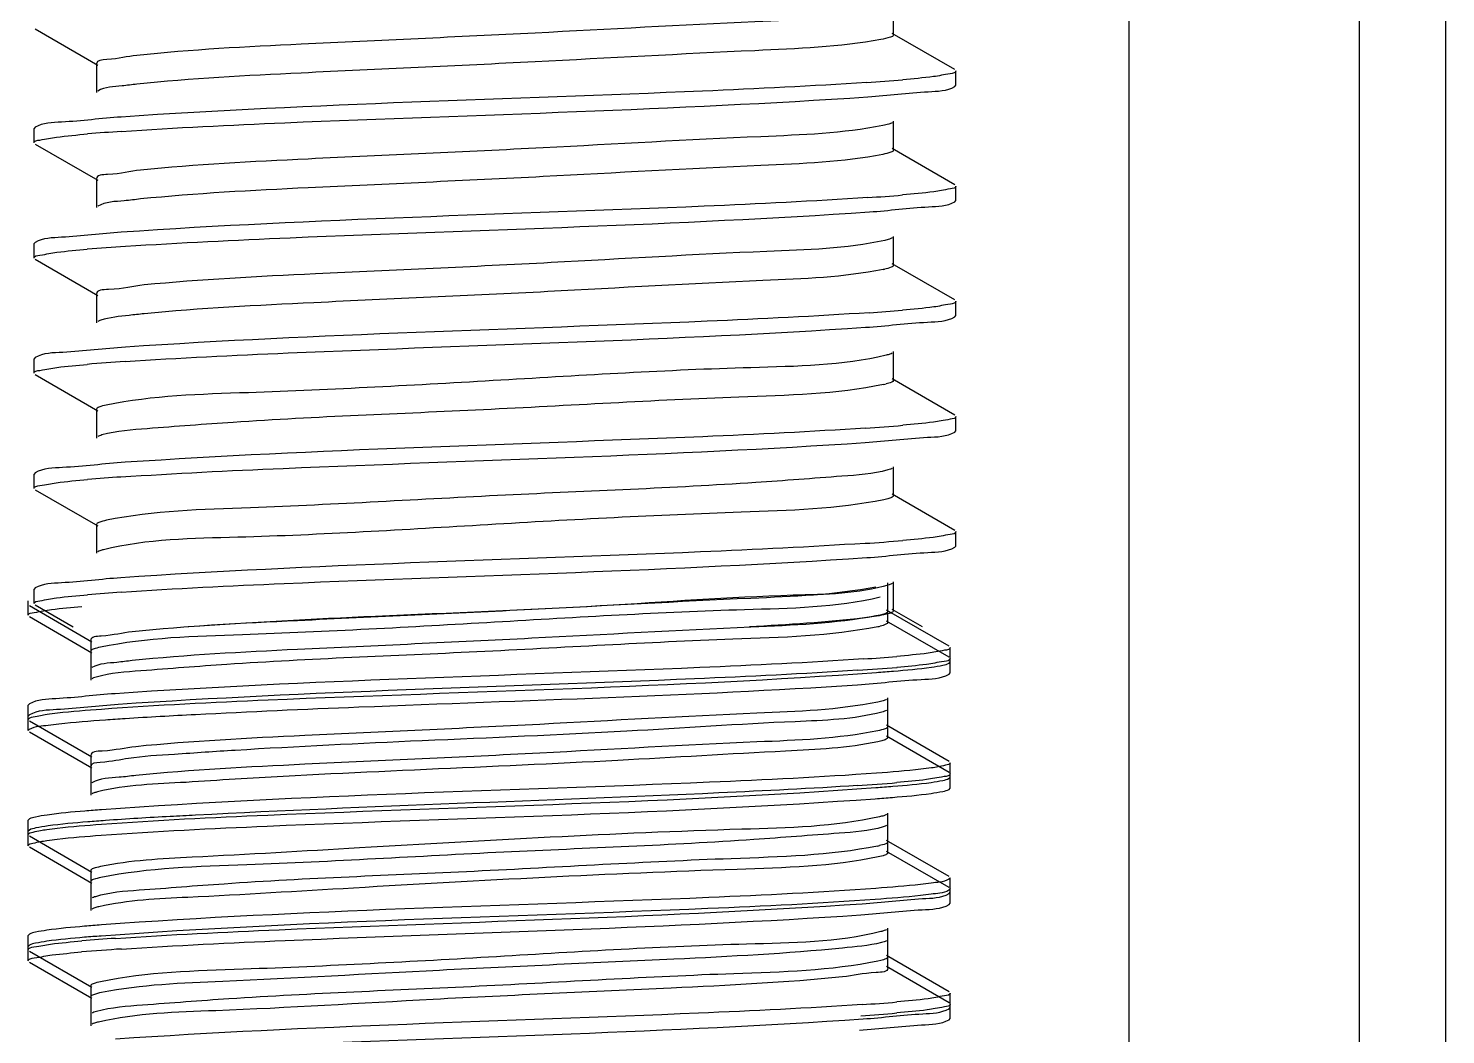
# Model space of a CAD drawing. Extents: x 27938 to 650306, y -92720 to 1524912.
# Drawn here: x 294528.9 to 294821.8, y 846620.6 to 846828.6 of the extents above; entities that cross this region are included whole.
import ezdxf

# ---------------------------------------------------------------- set-up
doc = ezdxf.new("R2010")
doc.units = 0
doc.header["$LTSCALE"] = 1000
doc.header["$MEASUREMENT"] = 0

msp = doc.modelspace()

# ---------------------------------------------------------------- linework, layer by layer
at = {"linetype": 'Continuous'}
for p, q in [((294756.27, 847691.77), (294756.27, 842950.74)), ((294803.9, 847691.77), (294803.9, 842950.74)), ((294821.76, 847691.77), (294821.76, 842950.74)), ((294707.67, 846827.27), (294707.67, 846833.22)), ((294530.28, 846828.49), (294543.2, 846821.01)), ((294720.33, 846820.09), (294707.41, 846827.57)), ((294542.94, 846821.31), (294542.94, 846815.36)), ((294720.56, 846816.85), (294720.56, 846819.82)), ((294720.56, 846816.85), (294720.56, 846819.82)), ((294720.33, 846816.59), (294720.56, 846816.85)), ((294530.28, 846808.18), (294530.05, 846807.92)), ((294707.67, 846803.45), (294707.67, 846809.41)), ((294530.05, 846804.94), (294530.05, 846807.92)), ((294530.05, 846804.94), (294530.05, 846807.92)), ((294530.28, 846804.68), (294543.2, 846797.2)), ((294720.33, 846796.27), (294707.41, 846803.75)), ((294542.94, 846797.5), (294542.94, 846791.55)), ((294720.56, 846793.03), (294720.56, 846796.01)), ((294720.56, 846793.03), (294720.56, 846796.01)), ((294720.33, 846792.77), (294720.56, 846793.03)), ((294707.67, 846779.64), (294707.67, 846785.59)), ((294530.28, 846784.37), (294530.05, 846784.11)), ((294530.05, 846781.13), (294530.05, 846784.11)), ((294530.05, 846781.13), (294530.05, 846784.11)), ((294530.28, 846780.87), (294543.2, 846773.39)), ((294720.33, 846772.46), (294707.41, 846779.94)), ((294542.94, 846773.69), (294542.94, 846767.73)), ((294720.56, 846769.22), (294720.56, 846772.2)), ((294720.56, 846769.22), (294720.56, 846772.2)), ((294720.33, 846768.96), (294720.56, 846769.22)), ((294707.67, 846755.83), (294707.67, 846761.78)), ((294530.28, 846760.55), (294530.05, 846760.29)), ((294530.05, 846757.32), (294530.05, 846760.29)), ((294530.05, 846757.32), (294530.05, 846760.29)), ((294530.28, 846757.05), (294543.2, 846749.57)), ((294720.33, 846748.65), (294707.41, 846756.13)), ((294542.94, 846749.87), (294542.94, 846743.92)), ((294720.56, 846745.41), (294720.56, 846748.39)), ((294720.56, 846745.41), (294720.56, 846748.39)), ((294720.33, 846745.15), (294720.56, 846745.41)), ((294707.67, 846732.01), (294707.67, 846737.97)), ((294530.28, 846736.74), (294530.05, 846736.48)), ((294530.05, 846733.5), (294530.05, 846736.48)), ((294530.05, 846733.5), (294530.05, 846736.48)), ((294530.28, 846733.24), (294543.2, 846725.76)), ((294720.33, 846724.83), (294707.41, 846732.32)), ((294706.46, 846731.36), (294705.65, 846731.17)), ((294542.94, 846726.06), (294542.94, 846720.11)), ((294720.56, 846721.6), (294720.56, 846724.57)), ((294720.33, 846721.34), (294720.56, 846721.6)), ((294530.28, 846712.93), (294530.05, 846712.67)), ((294530.05, 846709.69), (294530.05, 846712.67)), ((294530.05, 846709.69), (294530.05, 846712.67)), ((294706.48, 846708.06), (294706.48, 846714.01)), ((294706.48, 846705.78), (294706.48, 846711.73)), ((294707.67, 846708.2), (294707.67, 846714.16)), ((294528.86, 846707.27), (294528.86, 846710.24)), ((294528.86, 846707.27), (294528.86, 846710.24)), ((294529.09, 846709.29), (294542.01, 846701.8)), ((294530.28, 846709.43), (294538.15, 846704.87)), ((294529.09, 846707.01), (294542.01, 846699.52)), ((294706.73, 846707.63), (294705.67, 846707.37)), ((294719.14, 846700.88), (294706.22, 846708.36)), ((294719.14, 846698.6), (294706.22, 846706.08)), ((294713.68, 846704.87), (294707.41, 846708.5)), ((294541.75, 846702.1), (294541.75, 846696.15)), ((294541.75, 846699.83), (294541.75, 846693.87)), ((294719.37, 846697.64), (294719.37, 846700.62)), ((294719.14, 846697.38), (294719.37, 846697.64)), ((294719.37, 846695.36), (294719.37, 846698.34)), ((294719.37, 846695.36), (294719.37, 846698.34)), ((294719.14, 846695.1), (294719.37, 846695.36)), ((294529.09, 846688.97), (294528.86, 846688.71)), ((294528.86, 846685.73), (294528.86, 846688.71)), ((294528.86, 846685.73), (294528.86, 846688.71)), ((294706.48, 846684.25), (294706.48, 846690.2)), ((294529.09, 846686.69), (294528.86, 846686.43)), ((294528.86, 846683.45), (294528.86, 846686.43)), ((294528.86, 846683.45), (294528.86, 846686.43)), ((294529.09, 846685.47), (294542.01, 846677.99)), ((294706.48, 846681.97), (294706.48, 846687.92)), ((294529.09, 846683.19), (294542.01, 846675.71)), ((294719.14, 846677.06), (294706.22, 846684.55)), ((294719.14, 846674.79), (294706.22, 846682.27)), ((294705.23, 846681.31), (294704.45, 846681.12)), ((294541.75, 846678.29), (294541.75, 846672.34)), ((294719.37, 846673.83), (294719.37, 846676.8)), ((294719.37, 846673.83), (294719.37, 846676.8)), ((294541.75, 846676.01), (294541.75, 846670.06)), ((294719.14, 846673.57), (294719.37, 846673.83)), ((294719.37, 846671.55), (294719.37, 846674.52)), ((294719.37, 846671.55), (294719.37, 846674.52)), ((294719.14, 846671.29), (294719.37, 846671.55)), ((294529.09, 846665.16), (294528.86, 846664.9)), ((294528.86, 846661.92), (294528.86, 846664.9)), ((294528.86, 846661.92), (294528.86, 846664.9)), ((294706.48, 846660.43), (294706.48, 846666.39)), ((294529.09, 846662.88), (294528.86, 846662.62)), ((294528.86, 846659.64), (294528.86, 846662.62)), ((294528.86, 846659.64), (294528.86, 846662.62)), ((294706.48, 846658.15), (294706.48, 846664.11)), ((294529.09, 846661.66), (294542.01, 846654.18)), ((294529.09, 846659.38), (294542.01, 846651.9)), ((294719.14, 846653.25), (294706.22, 846660.73)), ((294705.5, 846657.57), (294704.48, 846657.32)), ((294719.14, 846650.97), (294706.22, 846658.45)), ((294541.75, 846654.48), (294541.75, 846648.53)), ((294719.37, 846650.01), (294719.37, 846652.99)), ((294719.37, 846650.01), (294719.37, 846652.99)), ((294541.75, 846652.2), (294541.75, 846646.25)), ((294719.14, 846649.75), (294719.37, 846650.01)), ((294719.37, 846647.74), (294719.37, 846650.71)), ((294719.37, 846647.74), (294719.37, 846650.71)), ((294719.14, 846647.47), (294719.37, 846647.74)), ((294529.09, 846641.35), (294528.86, 846641.08)), ((294706.48, 846636.62), (294706.48, 846642.57)), ((294528.86, 846638.11), (294528.86, 846641.08)), ((294528.86, 846638.11), (294528.86, 846641.08)), ((294529.09, 846639.07), (294528.86, 846638.81)), ((294528.86, 846635.83), (294528.86, 846638.81)), ((294528.86, 846635.83), (294528.86, 846638.81)), ((294706.48, 846634.34), (294706.48, 846640.29)), ((294529.09, 846637.85), (294542.01, 846630.36)), ((294529.09, 846635.57), (294542.01, 846628.09)), ((294705.07, 846635.92), (294704.42, 846635.77)), ((294719.14, 846629.44), (294706.22, 846636.92)), ((294719.14, 846627.16), (294706.22, 846634.64)), ((294541.75, 846630.67), (294541.75, 846624.71)), ((294541.75, 846628.39), (294541.75, 846622.43)), ((294719.37, 846626.2), (294719.37, 846629.18)), ((294719.37, 846623.92), (294719.37, 846626.9)), ((294719.37, 846623.92), (294719.37, 846626.9)), ((294719.14, 846625.94), (294719.37, 846626.2)), ((294719.14, 846623.66), (294719.37, 846623.92))]:
    msp.add_line(p, q, dxfattribs=at)
for centre, radius, start, end in [((294674.64, 847233.12), 416.6, 273.7824, 274.8062), ((294575.45, 846398.04), 410.18, 93.8281, 94.8033), ((294674.97, 847205.15), 412.43, 273.8103, 274.8058), ((294576.55, 846360.46), 423.99, 93.7358, 94.8048), ((294701.49, 846798.65), 20.28, 281.4289, 282.338), ((294675.32, 847177.05), 408.13, 273.8417, 274.8037), ((294576.44, 846338.05), 422.59, 93.7444, 94.8051), ((294702.13, 846771.88), 17.26, 281.5727, 283.5086), ((294674.35, 847165.41), 420.34, 273.7577, 274.8062), ((294575.33, 846328.18), 408.6, 93.8386, 94.8036), ((294674.22, 847143.24), 421.99, 273.7478, 274.8056), ((294575.43, 846303.11), 409.86, 93.8302, 94.8034), ((294700.86, 846722.22), 17.65, 281.5584, 283.3366), ((294674.14, 847105.39), 408.05, 273.842, 274.8039), ((294672.55, 847123.18), 428.18, 273.7147, 274.7998), ((294672.41, 847101.08), 429.9, 273.7049, 274.7979), ((294700.51, 846678.5), 19.31, 281.4817, 282.6766), ((294574.26, 846231.22), 410.18, 93.8281, 94.8033), ((294575.89, 846208.38), 430.8, 93.6991, 94.7988), ((294673.81, 847037.98), 412.1, 273.8126, 274.8057), ((294673.38, 847041.2), 417.61, 273.7817, 274.8013)]:
    msp.add_arc(centre, radius, start, end, dxfattribs=at)
for points, knots in [([(294705.07, 846832.26), (294696.49, 846830.68), (294672.53, 846829.77), (294632.64, 846827.5), (294590.04, 846825.62), (294562.58, 846824.22), (294551.29, 846823.03)], [0, 0, 0, 0, 0.169916, 0.464788, 0.779028, 1, 1, 1, 1]), ([(294705.07, 846826.31), (294696.49, 846824.73), (294672.53, 846823.82), (294632.64, 846821.55), (294590.04, 846819.66), (294562.58, 846818.26), (294551.29, 846817.08)], [0, 0, 0, 0, 0.169916, 0.464788, 0.779028, 1, 1, 1, 1]), ([(294707.66, 846827.27), (294707.66, 846827), (294706.47, 846826.6), (294705.72, 846826.43), (294705.07, 846826.31)], [0, 0, 0, 0, 0.287813, 1, 1, 1, 1]), ([(294551.29, 846823.03), (294549.2, 846822.81), (294547.23, 846822.19), (294542.94, 846822.07), (294542.94, 846821.31)], [0, 0, 0, 0, 0.733736, 1, 1, 1, 1]), ([(294551.29, 846817.08), (294550.27, 846816.97), (294547.59, 846816.58), (294544.69, 846816.52), (294543.2, 846815.66)], [0, 0, 0, 0, 0.373853, 1, 1, 1, 1]), ([(294702.12, 846817.43), (294690.83, 846816.67), (294639.47, 846814.2), (294588.05, 846813.01), (294548.05, 846810.29)], [0, 0, 0, 0, 0.220263, 1, 1, 1, 1]), ([(294720.56, 846819.82), (294720.56, 846819.39), (294718.25, 846819.1), (294717.09, 846818.79), (294715.93, 846818.64)], [0, 0, 0, 0, 0.271384, 1, 1, 1, 1]), ([(294548.07, 846807.31), (294559.32, 846808.08), (294610.76, 846810.55), (294662.26, 846811.75), (294702.38, 846814.47)], [0, 0, 0, 0, 0.219081, 1, 1, 1, 1]), ([(294702.38, 846814.47), (294706.54, 846814.75), (294712.36, 846815.56), (294718.71, 846815.66), (294720.33, 846816.59)], [0, 0, 0, 0, 0.690508, 1, 1, 1, 1]), ([(294548.05, 846810.29), (294543.94, 846810.01), (294538.17, 846809.21), (294531.88, 846809.1), (294530.28, 846808.18)], [0, 0, 0, 0, 0.690323, 1, 1, 1, 1]), ([(294705.46, 846808.53), (294697.18, 846806.87), (294673.61, 846806.08), (294634.1, 846803.73), (294591.32, 846801.88), (294563.56, 846800.46), (294552.03, 846799.3)], [0, 0, 0, 0, 0.164798, 0.457724, 0.773903, 1, 1, 1, 1]), ([(294707.4, 846809.1), (294707.18, 846808.97), (294706.53, 846808.76), (294705.87, 846808.61), (294705.46, 846808.53)], [0, 0, 0, 0, 0.388853, 1, 1, 1, 1]), ([(294530.05, 846804.94), (294530.05, 846805.38), (294532.34, 846805.66), (294533.5, 846805.97), (294534.66, 846806.12)], [0, 0, 0, 0, 0.271489, 1, 1, 1, 1]), ([(294705.46, 846802.57), (294697.18, 846800.92), (294673.61, 846800.12), (294634.1, 846797.77), (294591.32, 846795.93), (294563.56, 846794.51), (294552.03, 846793.34)], [0, 0, 0, 0, 0.164798, 0.457724, 0.773903, 1, 1, 1, 1]), ([(294707.66, 846803.45), (294707.66, 846803.22), (294706.67, 846802.84), (294706.02, 846802.69), (294705.46, 846802.57)], [0, 0, 0, 0, 0.292777, 1, 1, 1, 1]), ([(294552.03, 846799.3), (294549.76, 846799.07), (294547.63, 846798.38), (294542.94, 846798.32), (294542.95, 846797.5)], [0, 0, 0, 0, 0.734506, 1, 1, 1, 1]), ([(294702.38, 846793.63), (294691.1, 846792.87), (294639.66, 846790.39), (294588.16, 846789.2), (294548.07, 846786.47)], [0, 0, 0, 0, 0.219643, 1, 1, 1, 1]), ([(294720.56, 846796.01), (294720.56, 846795.58), (294718.28, 846795.29), (294717.12, 846794.98), (294715.97, 846794.83)], [0, 0, 0, 0, 0.271538, 1, 1, 1, 1]), ([(294552.03, 846793.34), (294550.91, 846793.23), (294548, 846792.81), (294544.82, 846792.79), (294543.2, 846791.85)], [0, 0, 0, 0, 0.375724, 1, 1, 1, 1]), ([(294548.92, 846783.56), (294560.26, 846784.31), (294611.5, 846786.77), (294662.81, 846787.96), (294702.66, 846790.67)], [0, 0, 0, 0, 0.221375, 1, 1, 1, 1]), ([(294702.66, 846790.67), (294706.75, 846790.95), (294712.49, 846791.75), (294718.73, 846791.86), (294720.33, 846792.77)], [0, 0, 0, 0, 0.690201, 1, 1, 1, 1]), ([(294548.07, 846786.47), (294543.95, 846786.19), (294538.18, 846785.39), (294531.89, 846785.29), (294530.28, 846784.37)], [0, 0, 0, 0, 0.690341, 1, 1, 1, 1]), ([(294705.83, 846784.79), (294697.86, 846783.05), (294674.67, 846782.39), (294635.55, 846779.95), (294592.61, 846778.14), (294564.56, 846776.7), (294552.8, 846775.56)], [0, 0, 0, 0, 0.159658, 0.450626, 0.768754, 1, 1, 1, 1]), ([(294707.4, 846785.29), (294707.21, 846785.18), (294706.69, 846784.99), (294706.15, 846784.86), (294705.83, 846784.79)], [0, 0, 0, 0, 0.39781, 1, 1, 1, 1]), ([(294530.05, 846781.13), (294530.05, 846781.57), (294532.41, 846781.85), (294533.59, 846782.18), (294534.78, 846782.33)], [0, 0, 0, 0, 0.271035, 1, 1, 1, 1]), ([(294707.66, 846779.64), (294707.66, 846779.44), (294706.86, 846779.07), (294706.3, 846778.94), (294705.83, 846778.84)], [0, 0, 0, 0, 0.298854, 1, 1, 1, 1]), ([(294705.51, 846778.77), (294697.36, 846777.12), (294674.08, 846776.34), (294634.94, 846773.99), (294592.27, 846772.17), (294564.46, 846770.74), (294552.8, 846769.61)], [0, 0, 0, 0, 0.163103, 0.454144, 0.77037, 1, 1, 1, 1]), ([(294552.8, 846775.56), (294550.34, 846775.32), (294548.04, 846774.56), (294542.94, 846774.58), (294542.95, 846773.69)], [0, 0, 0, 0, 0.735116, 1, 1, 1, 1]), ([(294720.56, 846772.2), (294720.56, 846771.77), (294718.28, 846771.48), (294717.13, 846771.17), (294715.98, 846771.02)], [0, 0, 0, 0, 0.271601, 1, 1, 1, 1]), ([(294543.82, 846768.29), (294543.7, 846768.25), (294543.49, 846768.18), (294543.29, 846768.08), (294543.2, 846768.04)], [0, 0, 0, 0, 0.563324, 1, 1, 1, 1]), ([(294552.8, 846769.61), (294551.76, 846769.51), (294548.76, 846769.16), (294545.71, 846768.88), (294543.82, 846768.29)], [0, 0, 0, 0, 0.345444, 1, 1, 1, 1]), ([(294702.66, 846769.84), (294691.5, 846769.08), (294640.25, 846766.61), (294588.95, 846765.38), (294548.92, 846762.72)], [0, 0, 0, 0, 0.2181, 1, 1, 1, 1]), ([(294701.89, 846766.81), (294706.16, 846767.09), (294712.14, 846767.92), (294718.67, 846768.01), (294720.33, 846768.96)], [0, 0, 0, 0, 0.690998, 1, 1, 1, 1]), ([(294548.84, 846759.74), (294560.07, 846760.49), (294611.09, 846762.93), (294662.17, 846764.15), (294701.89, 846766.81)], [0, 0, 0, 0, 0.220392, 1, 1, 1, 1]), ([(294548.92, 846762.72), (294544.6, 846762.43), (294538.56, 846761.59), (294531.96, 846761.52), (294530.28, 846760.55)], [0, 0, 0, 0, 0.691204, 1, 1, 1, 1]), ([(294707.4, 846761.48), (294707.25, 846761.39), (294706.84, 846761.23), (294706.41, 846761.12), (294706.16, 846761.05)], [0, 0, 0, 0, 0.408003, 1, 1, 1, 1]), ([(294530.05, 846757.32), (294530.05, 846757.76), (294532.4, 846758.04), (294533.58, 846758.36), (294534.76, 846758.51)], [0, 0, 0, 0, 0.271101, 1, 1, 1, 1]), ([(294706.16, 846761.05), (294697.06, 846758.85), (294670.18, 846758.54), (294626.37, 846755.81), (294582.01, 846753.36), (294554.58, 846752.73), (294544.95, 846750.71)], [0, 0, 0, 0, 0.173919, 0.493974, 0.817428, 1, 1, 1, 1]), ([(294707.66, 846755.83), (294707.66, 846755.65), (294707.03, 846755.31), (294706.54, 846755.19), (294706.16, 846755.1)], [0, 0, 0, 0, 0.306365, 1, 1, 1, 1]), ([(294705.59, 846754.97), (294695.79, 846752.96), (294667.98, 846752.35), (294623.31, 846749.54), (294582.44, 846748.11), (294556.25, 846746.05), (294547.11, 846745.39), (294544.08, 846744.55)], [0, 0, 0, 0, 0.185394, 0.511906, 0.831666, 0.941677, 1, 1, 1, 1]), ([(294544.95, 846750.71), (294544.44, 846750.61), (294543.84, 846750.47), (294542.95, 846750.09), (294542.95, 846749.87)], [0, 0, 0, 0, 0.705027, 1, 1, 1, 1]), ([(294720.56, 846748.39), (294720.56, 846747.95), (294718.23, 846747.67), (294717.06, 846747.35), (294715.89, 846747.2)], [0, 0, 0, 0, 0.271246, 1, 1, 1, 1]), ([(294544.08, 846744.55), (294543.91, 846744.5), (294543.61, 846744.41), (294543.32, 846744.29), (294543.2, 846744.22)], [0, 0, 0, 0, 0.577171, 1, 1, 1, 1]), ([(294701.89, 846745.97), (294690.68, 846745.22), (294639.67, 846742.77), (294588.59, 846741.55), (294548.84, 846738.9)], [0, 0, 0, 0, 0.219978, 1, 1, 1, 1]), ([(294701.8, 846742.99), (294706.09, 846743.28), (294712.1, 846744.11), (294718.66, 846744.19), (294720.33, 846745.15)], [0, 0, 0, 0, 0.691085, 1, 1, 1, 1]), ([(294547.97, 846735.87), (294559.15, 846736.63), (294610.43, 846739.1), (294661.76, 846740.32), (294701.8, 846742.99)], [0, 0, 0, 0, 0.218278, 1, 1, 1, 1]), ([(294548.84, 846738.9), (294544.54, 846738.61), (294538.52, 846737.78), (294531.95, 846737.7), (294530.28, 846736.74)], [0, 0, 0, 0, 0.691128, 1, 1, 1, 1]), ([(294706.46, 846737.32), (294703.38, 846736.49), (294694.2, 846735.82), (294667.95, 846733.78), (294627.09, 846732.33), (294582.5, 846729.53), (294554.76, 846728.93), (294545, 846726.91)], [0, 0, 0, 0, 0.059025, 0.169477, 0.489312, 0.815208, 1, 1, 1, 1]), ([(294707.4, 846737.67), (294707.28, 846737.6), (294706.97, 846737.47), (294706.65, 846737.37), (294706.46, 846737.32)], [0, 0, 0, 0, 0.419644, 1, 1, 1, 1]), ([(294530.05, 846733.5), (294530.05, 846733.93), (294532.33, 846734.22), (294533.48, 846734.53), (294534.63, 846734.68)], [0, 0, 0, 0, 0.271575, 1, 1, 1, 1]), ([(294707.66, 846732.01), (294707.66, 846731.87), (294707.17, 846731.55), (294706.77, 846731.45), (294706.46, 846731.36)], [0, 0, 0, 0, 0.315715, 1, 1, 1, 1]), ([(294705.65, 846731.17), (294695.99, 846729.16), (294668.49, 846728.52), (294624.04, 846726.08), (294580.26, 846723.3), (294553.41, 846723.06), (294544.37, 846720.82)], [0, 0, 0, 0, 0.183095, 0.50716, 0.827184, 1, 1, 1, 1]), ([(294545, 846726.91), (294544.48, 846726.8), (294543.86, 846726.66), (294542.95, 846726.28), (294542.95, 846726.06)], [0, 0, 0, 0, 0.705588, 1, 1, 1, 1]), ([(294720.56, 846724.57), (294720.56, 846724.13), (294718.22, 846723.85), (294717.04, 846723.53), (294715.86, 846723.38)], [0, 0, 0, 0, 0.271149, 1, 1, 1, 1]), ([(294544.37, 846720.82), (294544.14, 846720.76), (294543.74, 846720.65), (294543.35, 846720.49), (294543.21, 846720.41)], [0, 0, 0, 0, 0.589215, 1, 1, 1, 1]), ([(294701.8, 846722.15), (294690.48, 846721.4), (294639.2, 846718.94), (294587.86, 846717.75), (294547.97, 846715.03)], [0, 0, 0, 0, 0.221088, 1, 1, 1, 1]), ([(294702.12, 846719.2), (294706.33, 846719.48), (294712.24, 846720.3), (294718.69, 846720.39), (294720.33, 846721.34)], [0, 0, 0, 0, 0.690779, 1, 1, 1, 1]), ([(294548.05, 846712.06), (294559.27, 846712.82), (294610.63, 846715.3), (294662.04, 846716.5), (294702.12, 846719.2)], [0, 0, 0, 0, 0.218769, 1, 1, 1, 1]), ([(294547.97, 846715.03), (294543.88, 846714.75), (294538.14, 846713.96), (294531.88, 846713.84), (294530.28, 846712.93)], [0, 0, 0, 0, 0.690244, 1, 1, 1, 1]), ([(294704, 846713.08), (294695.51, 846711.47), (294671.67, 846710.6), (294631.9, 846708.3), (294589.24, 846706.43), (294561.68, 846705.03), (294550.32, 846703.85)], [0, 0, 0, 0, 0.168355, 0.462634, 0.777465, 1, 1, 1, 1]), ([(294706.73, 846713.58), (294700.37, 846711.64), (294680.15, 846711.52), (294645.02, 846708.8), (294603.23, 846707.27), (294574.77, 846705.8), (294561.87, 846704.87)], [0, 0, 0, 0, 0.137438, 0.410761, 0.732679, 1, 1, 1, 1]), ([(294707.41, 846713.85), (294707.31, 846713.8), (294707.09, 846713.7), (294706.86, 846713.62), (294706.73, 846713.58)], [0, 0, 0, 0, 0.433013, 1, 1, 1, 1]), ([(294530.05, 846709.69), (294530.05, 846710.12), (294532.34, 846710.41), (294533.5, 846710.72), (294534.65, 846710.87)], [0, 0, 0, 0, 0.271506, 1, 1, 1, 1]), ([(294704.93, 846711), (294695.79, 846708.82), (294668.89, 846708.47), (294625.07, 846705.77), (294580.76, 846703.31), (294553.37, 846702.68), (294543.76, 846700.66)], [0, 0, 0, 0, 0.174525, 0.494592, 0.817709, 1, 1, 1, 1]), ([(294528.86, 846707.27), (294528.86, 846707.72), (294531.25, 846707.99), (294532.44, 846708.32), (294533.64, 846708.47)], [0, 0, 0, 0, 0.270914, 1, 1, 1, 1]), ([(294704, 846707.13), (294695.51, 846705.52), (294671.67, 846704.65), (294631.9, 846702.35), (294589.24, 846700.48), (294561.68, 846699.07), (294550.32, 846697.9)], [0, 0, 0, 0, 0.168355, 0.462634, 0.777465, 1, 1, 1, 1]), ([(294705.67, 846707.37), (294704.34, 846707.09), (294695.11, 846705.86), (294685.81, 846705.35), (294677.89, 846704.87)], [0, 0, 0, 0, 0.146271, 1, 1, 1, 1]), ([(294706.48, 846708.06), (294706.47, 846707.8), (294705.34, 846707.41), (294704.63, 846707.24), (294704, 846707.13)], [0, 0, 0, 0, 0.289227, 1, 1, 1, 1]), ([(294706.47, 846705.78), (294706.47, 846705.6), (294705.81, 846705.25), (294705.32, 846705.14), (294704.93, 846705.04)], [0, 0, 0, 0, 0.305231, 1, 1, 1, 1]), ([(294707.66, 846708.2), (294707.66, 846708.08), (294707.3, 846707.8), (294706.97, 846707.7), (294706.73, 846707.63)], [0, 0, 0, 0, 0.327438, 1, 1, 1, 1]), ([(294550.32, 846703.85), (294548.18, 846703.63), (294546.16, 846702.99), (294541.75, 846702.88), (294541.76, 846702.1)], [0, 0, 0, 0, 0.733984, 1, 1, 1, 1]), ([(294704.39, 846704.92), (294694.57, 846702.91), (294666.72, 846702.3), (294622.01, 846699.49), (294581.12, 846698.06), (294554.97, 846695.99), (294545.86, 846695.34), (294542.85, 846694.49)], [0, 0, 0, 0, 0.185736, 0.512591, 0.832304, 0.942068, 1, 1, 1, 1]), ([(294543.76, 846700.66), (294543.25, 846700.56), (294542.65, 846700.42), (294541.76, 846700.04), (294541.76, 846699.83)], [0, 0, 0, 0, 0.704981, 1, 1, 1, 1]), ([(294719.37, 846700.62), (294719.37, 846700.19), (294717.1, 846699.9), (294715.95, 846699.59), (294714.8, 846699.44)], [0, 0, 0, 0, 0.271618, 1, 1, 1, 1]), ([(294550.32, 846697.9), (294549.27, 846697.79), (294546.53, 846697.38), (294543.54, 846697.34), (294542.01, 846696.45)], [0, 0, 0, 0, 0.374443, 1, 1, 1, 1]), ([(294701.48, 846698.26), (294690.2, 846697.49), (294638.63, 846695), (294587, 846693.81), (294546.78, 846691.07)], [0, 0, 0, 0, 0.219056, 1, 1, 1, 1]), ([(294719.37, 846698.34), (294719.37, 846697.88), (294716.94, 846697.61), (294715.72, 846697.28), (294714.5, 846697.12)], [0, 0, 0, 0, 0.270633, 1, 1, 1, 1]), ([(294715.48, 846696.55), (294716.28, 846696.67), (294717.5, 846696.88), (294718.75, 846697.16), (294719.14, 846697.38)], [0, 0, 0, 0, 0.643343, 1, 1, 1, 1]), ([(294542.85, 846694.49), (294542.69, 846694.45), (294542.4, 846694.36), (294542.13, 846694.24), (294542.02, 846694.17)], [0, 0, 0, 0, 0.575377, 1, 1, 1, 1]), ([(294544, 846687.9), (294555.47, 846688.74), (294608.85, 846691.35), (294662.32, 846692.4), (294704.15, 846695.47)], [0, 0, 0, 0, 0.215167, 1, 1, 1, 1]), ([(294700.29, 846695.9), (294689.04, 846695.15), (294638.09, 846692.71), (294587.09, 846691.5), (294547.46, 846688.84)], [0, 0, 0, 0, 0.221096, 1, 1, 1, 1]), ([(294700.19, 846692.91), (294704.58, 846693.2), (294710.73, 846694.06), (294717.44, 846694.12), (294719.14, 846695.1)], [0, 0, 0, 0, 0.691433, 1, 1, 1, 1]), ([(294704.15, 846695.47), (294705.32, 846695.55), (294709.1, 846695.85), (294712.88, 846696.19), (294715.48, 846696.55)], [0, 0, 0, 0, 0.307404, 1, 1, 1, 1]), ([(294546.78, 846691.07), (294542.69, 846690.79), (294536.95, 846690), (294530.69, 846689.89), (294529.09, 846688.97)], [0, 0, 0, 0, 0.69024, 1, 1, 1, 1]), ([(294563.4, 846686.79), (294574.65, 846687.37), (294620.25, 846689.39), (294665.89, 846690.65), (294700.19, 846692.91)], [0, 0, 0, 0, 0.246725, 1, 1, 1, 1]), ([(294547.46, 846688.84), (294543.2, 846688.55), (294537.25, 846687.73), (294530.75, 846687.64), (294529.09, 846686.69)], [0, 0, 0, 0, 0.690899, 1, 1, 1, 1]), ([(294704.39, 846689.34), (294696.2, 846687.66), (294672.75, 846686.9), (294633.35, 846684.53), (294590.53, 846682.69), (294562.67, 846681.27), (294551.07, 846680.11)], [0, 0, 0, 0, 0.163231, 0.45556, 0.772333, 1, 1, 1, 1]), ([(294706.21, 846689.9), (294706, 846689.77), (294705.39, 846689.57), (294704.77, 846689.42), (294704.39, 846689.34)], [0, 0, 0, 0, 0.391472, 1, 1, 1, 1]), ([(294528.86, 846685.73), (294528.86, 846686.1), (294530.76, 846686.42), (294531.75, 846686.68), (294532.72, 846686.82)], [0, 0, 0, 0, 0.274518, 1, 1, 1, 1]), ([(294532.72, 846686.82), (294533.44, 846686.92), (294537.19, 846687.38), (294540.95, 846687.68), (294544, 846687.9)], [0, 0, 0, 0, 0.191294, 1, 1, 1, 1]), ([(294532.93, 846684.57), (294533.68, 846684.67), (294537.62, 846685.14), (294541.58, 846685.45), (294544.78, 846685.68)], [0, 0, 0, 0, 0.191301, 1, 1, 1, 1]), ([(294544.78, 846685.68), (294546.14, 846685.77), (294552.35, 846686.19), (294558.55, 846686.54), (294563.4, 846686.79)], [0, 0, 0, 0, 0.219258, 1, 1, 1, 1]), ([(294705.23, 846687.26), (294699.42, 846685.72), (294681.63, 846685.2), (294650.1, 846682.96), (294611.46, 846681.45), (294584.49, 846680.12), (294571.62, 846679.35)], [0, 0, 0, 0, 0.134666, 0.394603, 0.711038, 1, 1, 1, 1]), ([(294706.22, 846687.62), (294706.09, 846687.54), (294705.76, 846687.41), (294705.43, 846687.31), (294705.23, 846687.26)], [0, 0, 0, 0, 0.417945, 1, 1, 1, 1]), ([(294528.86, 846683.45), (294528.86, 846683.58), (294530.32, 846684.48), (294531.64, 846684.39), (294532.93, 846684.57)], [0, 0, 0, 0, 0.088423, 1, 1, 1, 1]), ([(294704.39, 846683.39), (294696.2, 846681.71), (294672.75, 846680.95), (294633.35, 846678.58), (294590.53, 846676.74), (294562.67, 846675.31), (294551.07, 846674.16)], [0, 0, 0, 0, 0.163231, 0.45556, 0.772333, 1, 1, 1, 1]), ([(294706.48, 846684.25), (294706.47, 846684.02), (294705.54, 846683.64), (294704.92, 846683.5), (294704.39, 846683.39)], [0, 0, 0, 0, 0.294502, 1, 1, 1, 1]), ([(294551.07, 846680.11), (294548.75, 846679.88), (294546.56, 846679.17), (294541.75, 846679.14), (294541.76, 846678.29)], [0, 0, 0, 0, 0.734699, 1, 1, 1, 1]), ([(294571.62, 846679.35), (294567.43, 846679.1), (294560.29, 846678.56), (294550.32, 846678), (294545.72, 846676.91), (294541.76, 846676.73), (294541.76, 846676.01)], [0, 0, 0, 0, 0.417623, 0.73271, 0.928797, 1, 1, 1, 1]), ([(294704.45, 846681.12), (294698.19, 846679.82), (294680.15, 846678.99), (294635.95, 846676.24), (294597.96, 846674.97), (294571.62, 846673.39)], [0, 0, 0, 0, 0.144135, 0.405017, 1, 1, 1, 1]), ([(294706.47, 846681.97), (294706.47, 846681.82), (294705.97, 846681.5), (294705.55, 846681.39), (294705.23, 846681.31)], [0, 0, 0, 0, 0.314301, 1, 1, 1, 1]), ([(294719.37, 846676.8), (294719.37, 846676.43), (294717.46, 846676.11), (294716.46, 846675.85), (294715.48, 846675.72)], [0, 0, 0, 0, 0.274374, 1, 1, 1, 1]), ([(294551.07, 846674.16), (294549.93, 846674.04), (294546.93, 846673.61), (294543.67, 846673.6), (294542.01, 846672.64)], [0, 0, 0, 0, 0.376256, 1, 1, 1, 1]), ([(294704.15, 846674.63), (294692.67, 846673.79), (294639.28, 846671.19), (294585.81, 846670.14), (294544, 846667.06)], [0, 0, 0, 0, 0.215475, 1, 1, 1, 1]), ([(294715.48, 846675.72), (294714.76, 846675.62), (294710.99, 846675.16), (294707.21, 846674.86), (294704.15, 846674.63)], [0, 0, 0, 0, 0.191409, 1, 1, 1, 1]), ([(294719.37, 846674.52), (294719.37, 846674.06), (294716.91, 846673.8), (294715.68, 846673.46), (294714.45, 846673.3)], [0, 0, 0, 0, 0.270505, 1, 1, 1, 1]), ([(294715.44, 846672.73), (294716.25, 846672.85), (294717.48, 846673.06), (294718.75, 846673.34), (294719.14, 846673.57)], [0, 0, 0, 0, 0.643758, 1, 1, 1, 1]), ([(294543.14, 846670.76), (294542.91, 846670.7), (294542.53, 846670.59), (294542.16, 846670.44), (294542.02, 846670.36)], [0, 0, 0, 0, 0.58755, 1, 1, 1, 1]), ([(294571.62, 846673.39), (294568.23, 846673.19), (294558.74, 846672.46), (294549.09, 846672.26), (294543.14, 846670.76)], [0, 0, 0, 0, 0.356375, 1, 1, 1, 1]), ([(294543.95, 846664.08), (294555.4, 846664.93), (294608.76, 846667.53), (294662.19, 846668.59), (294704.02, 846671.65)], [0, 0, 0, 0, 0.214881, 1, 1, 1, 1]), ([(294700.19, 846672.08), (294690.65, 846671.45), (294645.05, 846669.21), (294599.43, 846667.81), (294563.4, 846665.95)], [0, 0, 0, 0, 0.209609, 1, 1, 1, 1]), ([(294704.02, 846671.65), (294705.19, 846671.73), (294709, 846672.03), (294712.82, 846672.37), (294715.44, 846672.73)], [0, 0, 0, 0, 0.307307, 1, 1, 1, 1]), ([(294715.41, 846670.45), (294716.22, 846670.57), (294717.47, 846670.78), (294718.75, 846671.06), (294719.14, 846671.29)], [0, 0, 0, 0, 0.644096, 1, 1, 1, 1]), ([(294543.91, 846661.8), (294555.34, 846662.64), (294608.67, 846665.25), (294662.08, 846666.31), (294703.89, 846669.36)], [0, 0, 0, 0, 0.21463, 1, 1, 1, 1]), ([(294703.89, 846669.36), (294705.07, 846669.44), (294708.92, 846669.74), (294712.76, 846670.08), (294715.41, 846670.45)], [0, 0, 0, 0, 0.307278, 1, 1, 1, 1]), ([(294532.72, 846665.98), (294531.93, 846665.87), (294530.72, 846665.66), (294529.48, 846665.38), (294529.09, 846665.16)], [0, 0, 0, 0, 0.643047, 1, 1, 1, 1]), ([(294544, 846667.06), (294542.84, 846666.98), (294539.08, 846666.68), (294535.31, 846666.35), (294532.72, 846665.98)], [0, 0, 0, 0, 0.307527, 1, 1, 1, 1]), ([(294544.78, 846664.84), (294543.56, 846664.75), (294539.61, 846664.45), (294535.65, 846664.1), (294532.93, 846663.73)], [0, 0, 0, 0, 0.307563, 1, 1, 1, 1]), ([(294704.74, 846665.61), (294695.46, 846663.51), (294659.29, 846662.79), (294612.08, 846660.04), (294567.94, 846657.46), (294549.97, 846656.62), (294543.75, 846655.31)], [0, 0, 0, 0, 0.176934, 0.667357, 0.8818, 1, 1, 1, 1]), ([(294563.4, 846665.95), (294561.67, 846665.86), (294555.46, 846665.53), (294549.25, 846665.16), (294544.78, 846664.84)], [0, 0, 0, 0, 0.279122, 1, 1, 1, 1]), ([(294706.21, 846666.08), (294706.04, 846665.98), (294705.55, 846665.8), (294705.05, 846665.67), (294704.74, 846665.61)], [0, 0, 0, 0, 0.400787, 1, 1, 1, 1]), ([(294528.86, 846661.92), (294528.86, 846662.29), (294530.75, 846662.61), (294531.74, 846662.86), (294532.71, 846663)], [0, 0, 0, 0, 0.274578, 1, 1, 1, 1]), ([(294532.93, 846663.73), (294532.09, 846663.61), (294530.81, 846663.39), (294529.5, 846663.11), (294529.09, 846662.88)], [0, 0, 0, 0, 0.645001, 1, 1, 1, 1]), ([(294532.7, 846660.72), (294533.41, 846660.82), (294537.14, 846661.28), (294540.88, 846661.58), (294543.91, 846661.8)], [0, 0, 0, 0, 0.191274, 1, 1, 1, 1]), ([(294532.71, 846663), (294533.42, 846663.1), (294537.16, 846663.56), (294540.91, 846663.86), (294543.95, 846664.08)], [0, 0, 0, 0, 0.191288, 1, 1, 1, 1]), ([(294705.5, 846663.52), (294702.57, 846662.64), (294693.55, 846662.03), (294667.53, 846659.92), (294626.6, 846658.52), (294581.75, 846655.7), (294553.77, 846655.08), (294543.87, 846653.06)], [0, 0, 0, 0, 0.056631, 0.165562, 0.48509, 0.813078, 1, 1, 1, 1]), ([(294706.22, 846663.81), (294706.12, 846663.75), (294705.88, 846663.64), (294705.64, 846663.56), (294705.5, 846663.52)], [0, 0, 0, 0, 0.430757, 1, 1, 1, 1]), ([(294528.86, 846659.64), (294528.86, 846660.01), (294530.74, 846660.33), (294531.74, 846660.58), (294532.7, 846660.72)], [0, 0, 0, 0, 0.274628, 1, 1, 1, 1]), ([(294704.35, 846659.57), (294694.45, 846657.55), (294666.43, 846656.93), (294621.55, 846654.11), (294580.6, 846652.71), (294554.61, 846650.59), (294545.62, 846649.99), (294542.71, 846649.1)], [0, 0, 0, 0, 0.18717, 0.515415, 0.834912, 0.94366, 1, 1, 1, 1]), ([(294706.47, 846660.43), (294706.47, 846660.24), (294705.72, 846659.88), (294705.18, 846659.75), (294704.74, 846659.65)], [0, 0, 0, 0, 0.30098, 1, 1, 1, 1]), ([(294704.48, 846657.32), (294694.93, 846655.31), (294658.49, 846654.4), (294611.02, 846651.82), (294567.15, 846649.14), (294549.47, 846648.39), (294543.46, 846647.02)], [0, 0, 0, 0, 0.181368, 0.673276, 0.885489, 1, 1, 1, 1]), ([(294706.47, 846658.15), (294706.47, 846658.03), (294706.1, 846657.74), (294705.75, 846657.64), (294705.5, 846657.57)], [0, 0, 0, 0, 0.32566, 1, 1, 1, 1]), ([(294543.75, 846655.31), (294543.24, 846655.21), (294542.64, 846655.07), (294541.76, 846654.7), (294541.76, 846654.48)], [0, 0, 0, 0, 0.704878, 1, 1, 1, 1]), ([(294543.87, 846653.06), (294543.34, 846652.95), (294542.71, 846652.81), (294541.76, 846652.43), (294541.76, 846652.2)], [0, 0, 0, 0, 0.706338, 1, 1, 1, 1]), ([(294719.37, 846652.99), (294719.37, 846652.87), (294717.97, 846651.98), (294716.68, 846652.07), (294715.44, 846651.9)], [0, 0, 0, 0, 0.08904, 1, 1, 1, 1]), ([(294704.02, 846650.81), (294692.52, 846649.97), (294639.16, 846647.37), (294585.72, 846646.32), (294543.95, 846643.25)], [0, 0, 0, 0, 0.215876, 1, 1, 1, 1]), ([(294715.44, 846651.9), (294714.72, 846651.8), (294710.92, 846651.34), (294707.1, 846651.03), (294704.02, 846650.81)], [0, 0, 0, 0, 0.191489, 1, 1, 1, 1]), ([(294719.37, 846650.71), (294719.37, 846650.59), (294717.96, 846649.7), (294716.66, 846649.79), (294715.41, 846649.62)], [0, 0, 0, 0, 0.088878, 1, 1, 1, 1]), ([(294542.71, 846649.1), (294542.57, 846649.06), (294542.34, 846648.98), (294542.11, 846648.88), (294542.02, 846648.83)], [0, 0, 0, 0, 0.567761, 1, 1, 1, 1]), ([(294703.89, 846648.52), (294692.38, 846647.68), (294639.05, 846645.09), (294585.64, 846644.04), (294543.91, 846640.96)], [0, 0, 0, 0, 0.216262, 1, 1, 1, 1]), ([(294546.88, 846640.48), (294558.14, 846641.24), (294609.58, 846643.72), (294661.09, 846644.92), (294701.21, 846647.64)], [0, 0, 0, 0, 0.219101, 1, 1, 1, 1]), ([(294700.92, 846645.34), (294705.14, 846645.62), (294711.05, 846646.44), (294717.5, 846646.53), (294719.14, 846647.47)], [0, 0, 0, 0, 0.69074, 1, 1, 1, 1]), ([(294701.21, 846647.64), (294705.36, 846647.92), (294711.18, 846648.72), (294717.52, 846648.82), (294719.14, 846649.75)], [0, 0, 0, 0, 0.690486, 1, 1, 1, 1]), ([(294715.41, 846649.62), (294714.68, 846649.51), (294710.85, 846649.05), (294707, 846648.75), (294703.89, 846648.52)], [0, 0, 0, 0, 0.191503, 1, 1, 1, 1]), ([(294543.46, 846647.02), (294543.16, 846646.95), (294542.67, 846646.83), (294542.19, 846646.65), (294542.02, 846646.55)], [0, 0, 0, 0, 0.598372, 1, 1, 1, 1]), ([(294548.1, 846638.28), (294559.37, 846639.02), (294610.32, 846641.46), (294661.32, 846642.67), (294700.92, 846645.34)], [0, 0, 0, 0, 0.221595, 1, 1, 1, 1]), ([(294532.71, 846642.16), (294531.92, 846642.05), (294530.71, 846641.84), (294529.48, 846641.57), (294529.09, 846641.35)], [0, 0, 0, 0, 0.642914, 1, 1, 1, 1]), ([(294543.95, 846643.25), (294542.8, 846643.16), (294539.04, 846642.87), (294535.29, 846642.53), (294532.71, 846642.16)], [0, 0, 0, 0, 0.307545, 1, 1, 1, 1]), ([(294705.07, 846641.87), (294696.04, 846639.62), (294669.2, 846639.39), (294625.42, 846636.6), (294580.96, 846634.17), (294553.44, 846633.52), (294543.78, 846631.51)], [0, 0, 0, 0, 0.172561, 0.492576, 0.816781, 1, 1, 1, 1]), ([(294706.22, 846642.27), (294706.07, 846642.19), (294705.69, 846642.04), (294705.3, 846641.93), (294705.07, 846641.87)], [0, 0, 0, 0, 0.411412, 1, 1, 1, 1]), ([(294528.86, 846638.11), (294528.86, 846638.54), (294531.16, 846638.83), (294532.31, 846639.14), (294533.47, 846639.29)], [0, 0, 0, 0, 0.27149, 1, 1, 1, 1]), ([(294532.7, 846639.88), (294531.91, 846639.77), (294530.71, 846639.56), (294529.47, 846639.29), (294529.09, 846639.07)], [0, 0, 0, 0, 0.642806, 1, 1, 1, 1]), ([(294543.91, 846640.96), (294542.76, 846640.88), (294539.02, 846640.59), (294535.27, 846640.25), (294532.7, 846639.88)], [0, 0, 0, 0, 0.307554, 1, 1, 1, 1]), ([(294697.1, 846638.47), (294685.53, 846637.32), (294657.76, 846635.9), (294615.05, 846634.06), (294575.68, 846631.72), (294552.21, 846630.92), (294543.96, 846629.27)], [0, 0, 0, 0, 0.227338, 0.543381, 0.835579, 1, 1, 1, 1]), ([(294706.22, 846639.99), (294705.89, 846639.8), (294702.86, 846638.99), (294699.79, 846638.74), (294697.1, 846638.47)], [0, 0, 0, 0, 0.122773, 1, 1, 1, 1]), ([(294528.86, 846635.83), (294528.86, 846636.29), (294531.32, 846636.56), (294532.54, 846636.9), (294533.77, 846637.05)], [0, 0, 0, 0, 0.270512, 1, 1, 1, 1]), ([(294704.42, 846635.77), (294694.67, 846633.75), (294666.95, 846633.15), (294622.37, 846630.35), (294581.53, 846628.9), (294555.26, 846626.87), (294546.06, 846626.19), (294542.98, 846625.37)], [0, 0, 0, 0, 0.184655, 0.51041, 0.830262, 0.940815, 1, 1, 1, 1]), ([(294706.47, 846636.62), (294706.47, 846636.45), (294705.88, 846636.12), (294705.43, 846636.01), (294705.07, 846635.92)], [0, 0, 0, 0, 0.309013, 1, 1, 1, 1]), ([(294697.1, 846632.51), (294685.33, 846631.35), (294657.12, 846629.9), (294613.89, 846628.11), (294574.58, 846625.57), (294551.28, 846625.03), (294543.39, 846623.19)], [0, 0, 0, 0, 0.230362, 0.549996, 0.842071, 1, 1, 1, 1]), ([(294706.47, 846634.34), (294706.48, 846633.49), (294701.64, 846633.46), (294699.44, 846632.75), (294697.1, 846632.51)], [0, 0, 0, 0, 0.265249, 1, 1, 1, 1]), ([(294543.78, 846631.51), (294543.26, 846631.4), (294542.66, 846631.26), (294541.76, 846630.89), (294541.76, 846630.67)], [0, 0, 0, 0, 0.705158, 1, 1, 1, 1]), ([(294543.96, 846629.27), (294543.4, 846629.16), (294542.75, 846629.01), (294541.76, 846628.62), (294541.76, 846628.39)], [0, 0, 0, 0, 0.707444, 1, 1, 1, 1]), ([(294701.21, 846626.8), (294689.93, 846626.03), (294638.49, 846623.56), (294586.98, 846622.37), (294546.88, 846619.64)], [0, 0, 0, 0, 0.219594, 1, 1, 1, 1]), ([(294719.37, 846626.9), (294719.37, 846626.45), (294717.01, 846626.18), (294715.82, 846625.85), (294714.63, 846625.7)], [0, 0, 0, 0, 0.271056, 1, 1, 1, 1]), ([(294719.37, 846629.18), (294719.37, 846628.75), (294717.09, 846628.46), (294715.94, 846628.15), (294714.79, 846628)], [0, 0, 0, 0, 0.271549, 1, 1, 1, 1]), ([(294542.98, 846625.37), (294542.79, 846625.32), (294542.46, 846625.22), (294542.14, 846625.09), (294542.02, 846625.01)], [0, 0, 0, 0, 0.581026, 1, 1, 1, 1]), ([(294546.85, 846616.66), (294558.13, 846617.43), (294609.64, 846619.91), (294661.21, 846621.1), (294701.38, 846623.83)], [0, 0, 0, 0, 0.219208, 1, 1, 1, 1]), ([(294700.6, 846621.5), (294704.9, 846621.79), (294710.91, 846622.62), (294717.47, 846622.7), (294719.14, 846623.66)], [0, 0, 0, 0, 0.69105, 1, 1, 1, 1]), ([(294701.38, 846623.83), (294705.49, 846624.11), (294711.26, 846624.91), (294717.54, 846625.02), (294719.14, 846625.94)], [0, 0, 0, 0, 0.690306, 1, 1, 1, 1]), ([(294543.39, 846623.19), (294543.11, 846623.13), (294542.64, 846623), (294542.19, 846622.83), (294542.02, 846622.74)], [0, 0, 0, 0, 0.595892, 1, 1, 1, 1])]:
    msp.add_open_spline(points, degree=3, knots=knots, dxfattribs=at)
for points in [[(294715.93, 846818.64), (294713.81, 846818.36), (294711.68, 846818.17), (294709.55, 846817.98)], [(294534.66, 846806.12), (294536.8, 846806.4), (294538.95, 846806.6), (294541.11, 846806.79)], [(294715.97, 846794.83), (294713.83, 846794.55), (294711.68, 846794.35), (294709.53, 846794.17)], [(294534.78, 846782.33), (294536.86, 846782.59), (294538.95, 846782.79), (294541.04, 846782.97)], [(294715.98, 846771.02), (294713.83, 846770.74), (294711.66, 846770.54), (294709.5, 846770.35)], [(294534.76, 846758.51), (294536.85, 846758.78), (294538.94, 846758.98), (294541.04, 846759.15)], [(294715.89, 846747.2), (294713.79, 846746.92), (294711.68, 846746.73), (294709.57, 846746.55)], [(294534.63, 846734.68), (294536.78, 846734.96), (294538.95, 846735.16), (294541.11, 846735.35)], [(294715.86, 846723.38), (294713.77, 846723.11), (294711.67, 846722.91), (294709.57, 846722.73)], [(294534.65, 846710.87), (294536.8, 846711.15), (294538.95, 846711.35), (294541.11, 846711.53)], [(294533.64, 846708.47), (294535.72, 846708.74), (294537.8, 846708.93), (294539.89, 846709.11)], [(294714.8, 846699.44), (294712.64, 846699.16), (294710.48, 846698.96), (294708.31, 846698.77)], [(294714.5, 846697.12), (294712.47, 846696.86), (294710.42, 846696.67), (294708.37, 846696.5)], [(294714.45, 846673.3), (294712.43, 846673.05), (294710.4, 846672.86), (294708.37, 846672.69)], [(294533.47, 846639.29), (294535.61, 846639.57), (294537.76, 846639.77), (294539.92, 846639.95)], [(294533.77, 846637.05), (294535.79, 846637.3), (294537.82, 846637.49), (294539.85, 846637.67)], [(294714.79, 846628), (294712.64, 846627.72), (294710.49, 846627.52), (294708.34, 846627.34)], [(294714.63, 846625.7), (294712.54, 846625.43), (294710.44, 846625.24), (294708.33, 846625.06)]]:
    msp.add_open_spline(points, degree=3, dxfattribs=at)

doc.saveas('drawing.dxf')
